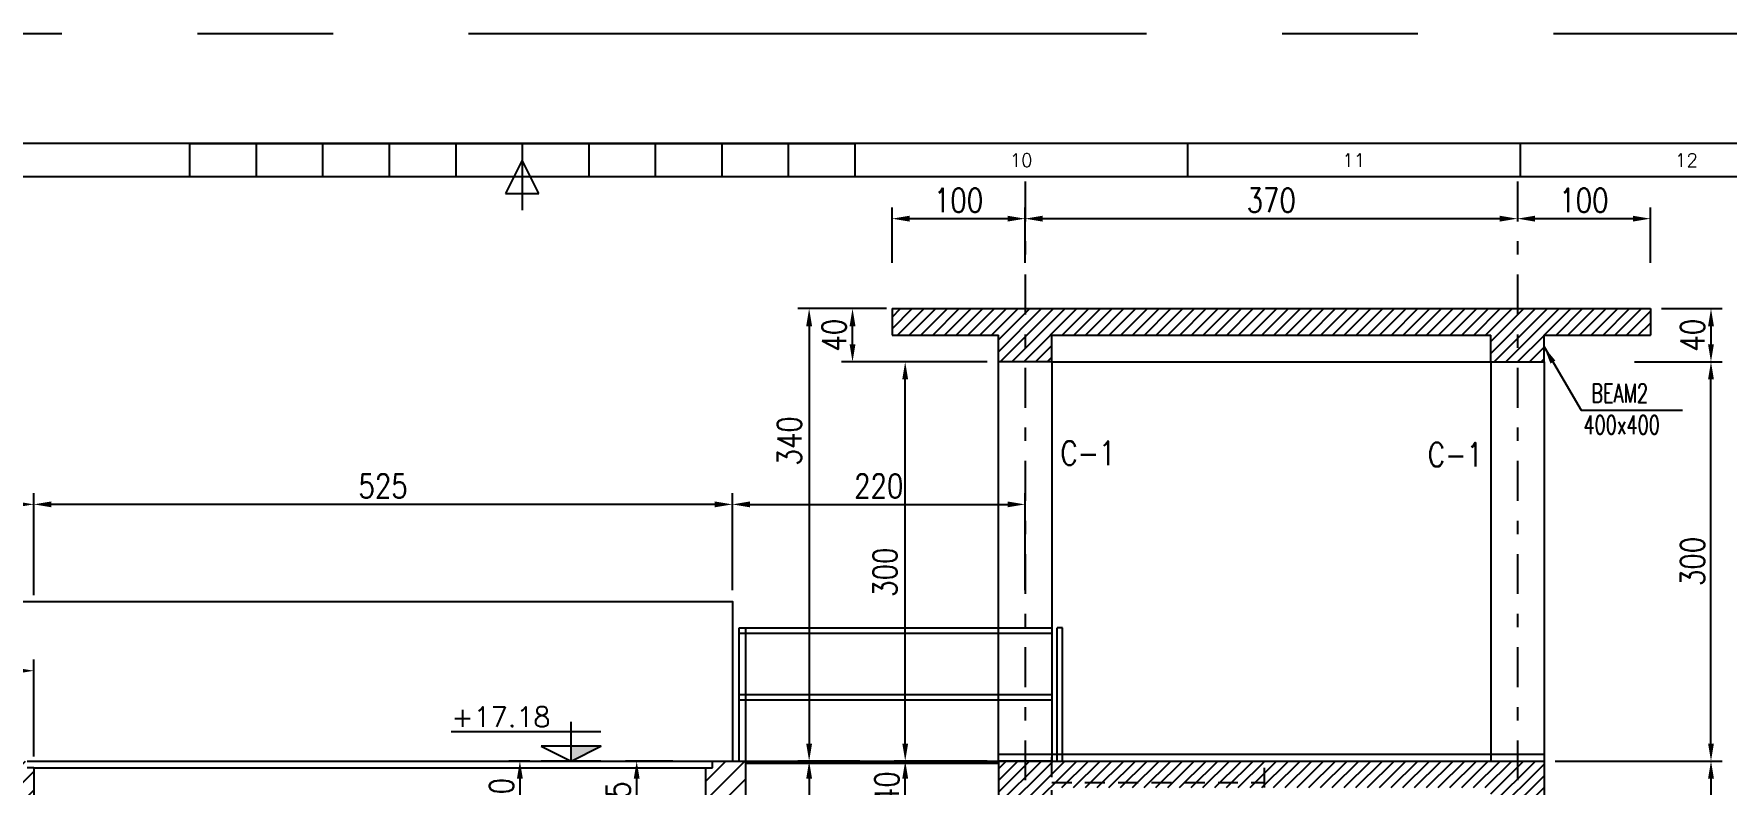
# Model space of a CAD drawing. Extents: x 0 to 9506, y 0 to 789.
# Drawn here: x 9435.62 to 9448.34, y 783.11 to 788.75 of the extents above; entities that cross this region are included whole.
import ezdxf
from ezdxf.enums import TextEntityAlignment as Align

# ---------------------------------------------------------------- set-up
doc = ezdxf.new("R2010")
doc.units = 0
doc.header["$LTSCALE"] = 3
doc.header["$MEASUREMENT"] = 0
for name, pattern in [('CENTER', [2, 1.25, -0.25, 0.25, -0.25]), ('DASHDOT', [1, 0.5, -0.25, 0, -0.25]), ('HIDDEN', [0.375, 0.25, -0.125])]:
    doc.linetypes.add(name, pattern=pattern)
doc.layers.get('DEFPOINTS').update_dxf_attribs({"linetype": 'CONTINUOUS'})
for name, color, linetype in [('1', 1, 'CONTINUOUS'), ('1HATCH1', 20, 'CONTINUOUS'), ('1SIGN', 2, 'CONTINUOUS'), ('1TEXT1', 2, 'CONTINUOUS'), ('1WALL', 3, 'CONTINUOUS'), ('2', 2, 'CONTINUOUS'), ('DIM', 7, 'CONTINUOUS'), ('KD', 3, 'CONTINUOUS')]:
    doc.layers.add(name, color=color, linetype=linetype)
doc.styles.add('ROMANS', font='ROMANS.shx', dxfattribs={"width": 0.8})
doc.styles.get("Standard").update_dxf_attribs({"font": 'romans.shx'})
doc.styles.add('TX', font='TXT.shx')
doc.dimstyles.new('100 GHA', dxfattribs={"dimtxt": 0.135, "dimasz": 0.11, "dimexe": 0.06, "dimexo": 0.06, "dimgap": 0.025, "dimtad": 1, "dimdec": 0, "dimlfac": 100, "dimzin": 0, "dimdsep": 46, "dimtxsty": 'ROMANS', "dimcen": 0.5, "dimclrd": 1, "dimclre": 1, "dimclrt": 2, "dimadec": 0, "dimazin": 0, "dimtfac": 1, "dimtdec": 0, "dimtmove": 2, "dimatfit": 3, "dimfxl": 0.15, "dimtolj": 1, "dimtzin": 0, "dimlwd": -1, "dimlwe": -1, "dimarcsym": 0})

# ---------------------------------------------------------------- blocks, each defined once
blk = doc.blocks.new('*D182')
at = {"layer": '1WALL', "color": 1, "transparency": 16777216}
for p, q in [((9441.054, 783.287), (9441.531, 783.287)), ((9441.447, 783.155), (9441.447, 777.861)), ((9440.754, 777.729), (9441.531, 777.729))]:
    blk.add_line(p, q, dxfattribs=at)
for points in [[(9441.425, 783.155), (9441.469, 783.155), (9441.447, 783.287)], [(9441.425, 777.861), (9441.469, 777.861), (9441.447, 777.729)]]:
    blk.add_solid(points, dxfattribs=at)
at = {"layer": 'DEFPOINTS', "color": 0, "transparency": 16777216}
for p in [(9440.97, 783.287), (9440.67, 777.729), (9441.447, 777.729)]:
    blk.add_point(p, dxfattribs=at)
at = {"layer": '1WALL', "color": 2, "transparency": 16777216, "insert": (9441.309, 780.508), "char_height": 0.18, "attachment_point": 5, "rotation": 90, "style": 'ROMANS'}
blk.add_mtext('\\A1;556', dxfattribs=at)
blk = doc.blocks.new('*D183')
at = {"layer": '1WALL', "color": 1, "transparency": 16777216}
for p, q in [((9440.87, 784.571), (9440.87, 785.3)), ((9443.07, 784.571), (9443.07, 785.3)), ((9441.002, 785.216), (9442.938, 785.216))]:
    blk.add_line(p, q, dxfattribs=at)
for points in [[(9441.002, 785.238), (9441.002, 785.194), (9440.87, 785.216)], [(9442.938, 785.238), (9442.938, 785.194), (9443.07, 785.216)]]:
    blk.add_solid(points, dxfattribs=at)
at = {"layer": 'DEFPOINTS', "color": 0, "transparency": 16777216}
for p in [(9443.07, 785.216), (9440.87, 784.487), (9443.07, 784.487)]:
    blk.add_point(p, dxfattribs=at)
at = {"layer": '1WALL', "color": 2, "transparency": 16777216, "insert": (9441.97, 785.354), "char_height": 0.18, "attachment_point": 5, "style": 'ROMANS'}
blk.add_mtext('\\A1;220', dxfattribs=at)
blk = doc.blocks.new('*D186')
at = {"layer": '1WALL', "color": 1, "transparency": 16777216}
for p, q in [((9428.62, 784.585), (9428.62, 785.3)), ((9435.62, 784.535), (9435.62, 785.3)), ((9428.752, 785.216), (9435.488, 785.216))]:
    blk.add_line(p, q, dxfattribs=at)
for points in [[(9428.752, 785.238), (9428.752, 785.194), (9428.62, 785.216)], [(9435.488, 785.238), (9435.488, 785.194), (9435.62, 785.216)]]:
    blk.add_solid(points, dxfattribs=at)
at = {"layer": 'DEFPOINTS', "color": 0, "transparency": 16777216}
for p in [(9435.62, 785.216), (9428.62, 784.501), (9435.62, 784.451)]:
    blk.add_point(p, dxfattribs=at)
at = {"layer": '1WALL', "color": 2, "transparency": 16777216, "insert": (9432.12, 785.354), "char_height": 0.18, "attachment_point": 5, "style": 'ROMANS'}
blk.add_mtext('\\A1;700', dxfattribs=at)
blk = doc.blocks.new('*D187')
at = {"layer": '1WALL', "color": 1, "transparency": 16777216}
for p, q in [((9435.62, 784.615), (9435.62, 785.3)), ((9440.87, 784.651), (9440.87, 785.3)), ((9440.738, 785.216), (9435.752, 785.216))]:
    blk.add_line(p, q, dxfattribs=at)
for points in [[(9435.752, 785.238), (9435.752, 785.194), (9435.62, 785.216)], [(9440.738, 785.238), (9440.738, 785.194), (9440.87, 785.216)]]:
    blk.add_solid(points, dxfattribs=at)
at = {"layer": 'DEFPOINTS', "color": 0, "transparency": 16777216}
for p in [(9435.62, 785.216), (9435.62, 784.531), (9440.87, 784.567)]:
    blk.add_point(p, dxfattribs=at)
at = {"layer": '1WALL', "color": 2, "transparency": 16777216, "insert": (9438.245, 785.354), "char_height": 0.18, "attachment_point": 5, "style": 'ROMANS'}
blk.add_mtext('\\A1;525', dxfattribs=at)
blk = doc.blocks.new('*D200')
at = {"layer": '1WALL', "color": 1, "transparency": 16777216}
for p, q in [((9440.422, 783.287), (9440.067, 783.287)), ((9440.151, 782.864), (9440.151, 783.155)), ((9440.422, 782.732), (9440.067, 782.732))]:
    blk.add_line(p, q, dxfattribs=at)
for points in [[(9440.129, 783.155), (9440.173, 783.155), (9440.151, 783.287)], [(9440.129, 782.864), (9440.173, 782.864), (9440.151, 782.732)]]:
    blk.add_solid(points, dxfattribs=at)
at = {"layer": 'DEFPOINTS', "color": 0, "transparency": 16777216}
for p in [(9440.151, 783.287), (9440.506, 783.287), (9440.506, 782.732)]:
    blk.add_point(p, dxfattribs=at)
at = {"layer": '1WALL', "color": 2, "transparency": 16777216, "insert": (9440.013, 783.01), "char_height": 0.18, "attachment_point": 5, "rotation": 90, "style": 'ROMANS'}
blk.add_mtext('\\A1;55', dxfattribs=at)
blk = doc.blocks.new('*D154')
at = {"layer": '1WALL', "color": 1, "transparency": 16777216}
for p, q in [((9447.649, 786.287), (9448.309, 786.287)), ((9448.225, 783.419), (9448.225, 786.155)), ((9447.859, 783.287), (9448.309, 783.287))]:
    blk.add_line(p, q, dxfattribs=at)
for points in [[(9448.203, 786.155), (9448.247, 786.155), (9448.225, 786.287)], [(9448.203, 783.419), (9448.247, 783.419), (9448.225, 783.287)]]:
    blk.add_solid(points, dxfattribs=at)
at = {"layer": 'DEFPOINTS', "color": 0, "transparency": 16777216}
for p in [(9447.565, 786.287), (9448.225, 786.287), (9447.775, 783.287)]:
    blk.add_point(p, dxfattribs=at)
at = {"layer": '1WALL', "color": 2, "transparency": 16777216, "insert": (9448.087, 784.787), "char_height": 0.18, "attachment_point": 5, "rotation": 90, "style": 'ROMANS'}
blk.add_mtext('\\A1;300', dxfattribs=at)
blk = doc.blocks.new('*D155')
at = {"layer": '1WALL', "color": 1, "transparency": 16777216}
for p, q in [((9442.07, 787.03), (9442.07, 787.447)), ((9443.07, 787.03), (9443.07, 787.447)), ((9442.202, 787.363), (9442.938, 787.363))]:
    blk.add_line(p, q, dxfattribs=at)
for points in [[(9442.202, 787.385), (9442.202, 787.341), (9442.07, 787.363)], [(9442.938, 787.385), (9442.938, 787.341), (9443.07, 787.363)]]:
    blk.add_solid(points, dxfattribs=at)
at = {"layer": 'DEFPOINTS', "color": 0, "transparency": 16777216}
for p in [(9443.07, 787.363), (9442.07, 786.946), (9443.07, 786.946)]:
    blk.add_point(p, dxfattribs=at)
at = {"layer": '1WALL', "color": 2, "transparency": 16777216, "insert": (9442.57, 787.501), "char_height": 0.18, "attachment_point": 5, "style": 'ROMANS'}
blk.add_mtext('\\A1;100', dxfattribs=at)
blk = doc.blocks.new('*D156')
at = {"layer": '1WALL', "color": 1, "transparency": 16777216}
for p, q in [((9443.07, 787.03), (9443.07, 787.447)), ((9443.202, 787.363), (9446.638, 787.363))]:
    blk.add_line(p, q, dxfattribs=at)
for points in [[(9443.202, 787.385), (9443.202, 787.341), (9443.07, 787.363)], [(9446.638, 787.385), (9446.638, 787.341), (9446.77, 787.363)]]:
    blk.add_solid(points, dxfattribs=at)
at = {"layer": 'DEFPOINTS', "color": 0, "transparency": 16777216}
for p in [(9446.77, 787.363), (9446.77, 787.363), (9443.07, 786.946)]:
    blk.add_point(p, dxfattribs=at)
at = {"layer": '1WALL', "color": 2, "transparency": 16777216, "insert": (9444.92, 787.501), "char_height": 0.18, "attachment_point": 5, "style": 'ROMANS'}
blk.add_mtext('\\A1;370', dxfattribs=at)
blk = doc.blocks.new('*D157')
at = {"layer": '1WALL', "color": 1, "transparency": 16777216}
for p, q in [((9447.77, 787.03), (9447.77, 787.447)), ((9446.902, 787.363), (9447.638, 787.363))]:
    blk.add_line(p, q, dxfattribs=at)
for points in [[(9446.902, 787.385), (9446.902, 787.341), (9446.77, 787.363)], [(9447.638, 787.385), (9447.638, 787.341), (9447.77, 787.363)]]:
    blk.add_solid(points, dxfattribs=at)
at = {"layer": 'DEFPOINTS', "color": 0, "transparency": 16777216}
for p in [(9446.77, 787.363), (9447.77, 787.363), (9447.77, 786.946)]:
    blk.add_point(p, dxfattribs=at)
at = {"layer": '1WALL', "color": 2, "transparency": 16777216, "insert": (9447.27, 787.501), "char_height": 0.18, "attachment_point": 5, "style": 'ROMANS'}
blk.add_mtext('\\A1;100', dxfattribs=at)
blk = doc.blocks.new('*D144')
at = {"layer": '1WALL', "color": 1, "transparency": 16777216}
for p, q in [((9442.786, 783.287), (9442.085, 783.287)), ((9442.169, 783.019), (9442.169, 783.155)), ((9442.786, 782.887), (9442.085, 782.887))]:
    blk.add_line(p, q, dxfattribs=at)
for points in [[(9442.147, 783.155), (9442.191, 783.155), (9442.169, 783.287)], [(9442.147, 783.019), (9442.191, 783.019), (9442.169, 782.887)]]:
    blk.add_solid(points, dxfattribs=at)
at = {"layer": 'DEFPOINTS', "color": 0, "transparency": 16777216}
for p in [(9442.169, 783.287), (9442.87, 783.287), (9442.87, 782.887)]:
    blk.add_point(p, dxfattribs=at)
at = {"layer": '1WALL', "color": 2, "transparency": 16777216, "insert": (9442.031, 783.087), "char_height": 0.18, "attachment_point": 5, "rotation": 90, "style": 'ROMANS'}
blk.add_mtext('\\A1;40', dxfattribs=at)
blk = doc.blocks.new('*D145')
at = {"layer": '1WALL', "color": 1, "transparency": 16777216}
for p, q in [((9442.786, 786.287), (9442.085, 786.287)), ((9442.169, 783.419), (9442.169, 786.155)), ((9442.786, 783.287), (9442.085, 783.287))]:
    blk.add_line(p, q, dxfattribs=at)
for points in [[(9442.147, 786.155), (9442.191, 786.155), (9442.169, 786.287)], [(9442.147, 783.419), (9442.191, 783.419), (9442.169, 783.287)]]:
    blk.add_solid(points, dxfattribs=at)
at = {"layer": 'DEFPOINTS', "color": 0, "transparency": 16777216}
for p in [(9442.169, 786.287), (9442.87, 786.287), (9442.87, 783.287)]:
    blk.add_point(p, dxfattribs=at)
at = {"layer": '1WALL', "color": 2, "transparency": 16777216, "insert": (9442.017, 784.706), "char_height": 0.18, "attachment_point": 5, "rotation": 90, "style": 'ROMANS'}
blk.add_mtext('\\A1;300', dxfattribs=at)
blk = doc.blocks.new('*D146')
at = {"layer": '1WALL', "color": 1, "transparency": 16777216}
for p, q in [((9441.941, 786.687), (9441.689, 786.687)), ((9441.773, 786.419), (9441.773, 786.555)), ((9442.253, 786.287), (9441.689, 786.287))]:
    blk.add_line(p, q, dxfattribs=at)
for points in [[(9441.751, 786.555), (9441.795, 786.555), (9441.773, 786.687)], [(9441.751, 786.419), (9441.795, 786.419), (9441.773, 786.287)]]:
    blk.add_solid(points, dxfattribs=at)
at = {"layer": 'DEFPOINTS', "color": 0, "transparency": 16777216}
for p in [(9441.773, 786.687), (9442.025, 786.687), (9442.337, 786.287)]:
    blk.add_point(p, dxfattribs=at)
at = {"layer": '1WALL', "color": 2, "transparency": 16777216, "insert": (9441.635, 786.487), "char_height": 0.18, "attachment_point": 5, "rotation": 90, "style": 'ROMANS'}
blk.add_mtext('\\A1;40', dxfattribs=at)
blk = doc.blocks.new('*D147')
at = {"layer": '1WALL', "color": 1, "transparency": 16777216}
for p, q in [((9442.028, 786.687), (9441.363, 786.687)), ((9441.447, 786.555), (9441.447, 783.419)), ((9441.828, 783.287), (9441.363, 783.287))]:
    blk.add_line(p, q, dxfattribs=at)
for points in [[(9441.425, 786.555), (9441.469, 786.555), (9441.447, 786.687)], [(9441.425, 783.419), (9441.469, 783.419), (9441.447, 783.287)]]:
    blk.add_solid(points, dxfattribs=at)
at = {"layer": 'DEFPOINTS', "color": 0, "transparency": 16777216}
for p in [(9442.112, 786.687), (9441.447, 783.287), (9441.912, 783.287)]:
    blk.add_point(p, dxfattribs=at)
at = {"layer": '1WALL', "color": 2, "transparency": 16777216, "insert": (9441.299, 785.693), "char_height": 0.18, "attachment_point": 5, "rotation": 90, "style": 'ROMANS'}
blk.add_mtext('\\A1;340', dxfattribs=at)
blk = doc.blocks.new('*D148')
at = {"layer": '1WALL', "color": 1, "transparency": 16777216}
for p, q in [((9447.854, 786.687), (9448.309, 786.687)), ((9448.225, 786.555), (9448.225, 786.419)), ((9447.854, 786.287), (9448.309, 786.287))]:
    blk.add_line(p, q, dxfattribs=at)
for points in [[(9448.203, 786.555), (9448.247, 786.555), (9448.225, 786.687)], [(9448.203, 786.419), (9448.247, 786.419), (9448.225, 786.287)]]:
    blk.add_solid(points, dxfattribs=at)
at = {"layer": 'DEFPOINTS', "color": 0, "transparency": 16777216}
for p in [(9447.77, 786.687), (9447.77, 786.287), (9448.225, 786.287)]:
    blk.add_point(p, dxfattribs=at)
at = {"layer": '1WALL', "color": 2, "transparency": 16777216, "insert": (9448.087, 786.487), "char_height": 0.18, "attachment_point": 5, "rotation": 90, "style": 'ROMANS'}
blk.add_mtext('\\A1;40', dxfattribs=at)
blk = doc.blocks.new('*D263')
at = {"layer": '1WALL', "color": 1, "transparency": 16777216}
for p, q in [((9447.054, 783.287), (9448.309, 783.287)), ((9448.225, 783.155), (9448.225, 781.319)), ((9446.654, 781.187), (9448.309, 781.187))]:
    blk.add_line(p, q, dxfattribs=at)
for points in [[(9448.203, 783.155), (9448.247, 783.155), (9448.225, 783.287)], [(9448.203, 781.319), (9448.247, 781.319), (9448.225, 781.187)]]:
    blk.add_solid(points, dxfattribs=at)
at = {"layer": 'DEFPOINTS', "color": 0, "transparency": 16777216}
for p in [(9446.97, 783.287), (9446.57, 781.187), (9448.225, 781.187)]:
    blk.add_point(p, dxfattribs=at)
at = {"layer": '1WALL', "color": 2, "transparency": 16777216, "insert": (9448.087, 782.237), "char_height": 0.18, "attachment_point": 5, "rotation": 90, "style": 'ROMANS'}
blk.add_mtext('\\A1;210', dxfattribs=at)
blk = doc.blocks.new('*D316')
at = {"layer": '1WALL', "color": 1, "transparency": 16777216}
for p, q in [((9439.349, 783.287), (9439.189, 783.287)), ((9439.273, 783.155), (9439.273, 782.919)), ((9439.349, 782.787), (9439.189, 782.787))]:
    blk.add_line(p, q, dxfattribs=at)
for points in [[(9439.251, 783.155), (9439.295, 783.155), (9439.273, 783.287)], [(9439.251, 782.919), (9439.295, 782.919), (9439.273, 782.787)]]:
    blk.add_solid(points, dxfattribs=at)
at = {"layer": 'DEFPOINTS', "color": 0, "transparency": 16777216}
for p in [(9439.433, 783.287), (9439.273, 782.787), (9439.433, 782.787)]:
    blk.add_point(p, dxfattribs=at)
at = {"layer": '1WALL', "color": 2, "transparency": 16777216, "insert": (9439.135, 783.037), "char_height": 0.18, "attachment_point": 5, "rotation": 90, "style": 'ROMANS'}
blk.add_mtext('\\A1;50', dxfattribs=at)
blk = doc.blocks.new('*D324')
at = {"layer": '1WALL', "color": 1, "transparency": 16777216}
for p, q in [((9434.42, 783.371), (9434.42, 784.05)), ((9435.62, 783.321), (9435.62, 784.05)), ((9434.552, 783.966), (9435.488, 783.966))]:
    blk.add_line(p, q, dxfattribs=at)
for points in [[(9434.552, 783.988), (9434.552, 783.944), (9434.42, 783.966)], [(9435.488, 783.988), (9435.488, 783.944), (9435.62, 783.966)]]:
    blk.add_solid(points, dxfattribs=at)
at = {"layer": 'DEFPOINTS', "color": 0, "transparency": 16777216}
for p in [(9435.62, 783.966), (9434.42, 783.287), (9435.62, 783.237)]:
    blk.add_point(p, dxfattribs=at)
at = {"layer": '1WALL', "color": 2, "transparency": 16777216, "insert": (9435.02, 784.104), "char_height": 0.18, "attachment_point": 5, "style": 'ROMANS'}
blk.add_mtext('\\A1;120', dxfattribs=at)
blk = doc.blocks.new('KD')
at = {"layer": 'KD', "color": 3}
blk.add_line((58.871, -1.214), (0, -1.214), dxfattribs=at)
at = {"layer": 'KD', "color": 6}
for p, q in [((25.756, -1.214), (25.756, -1.582)), ((25.756, -1.214), (33.115, -1.214)), ((26.492, -1.214), (26.492, -1.582)), ((27.228, -1.214), (27.228, -1.582)), ((27.964, -1.214), (27.964, -1.582)), ((28.7, -1.214), (28.7, -1.582)), ((29.436, -1.214), (29.436, -1.95)), ((30.172, -1.214), (30.172, -1.582)), ((30.908, -1.214), (30.908, -1.582)), ((31.643, -1.214), (31.643, -1.582)), ((32.379, -1.214), (32.379, -1.582)), ((33.115, -1.214), (33.115, -1.582)), ((36.795, -1.214), (36.795, -1.582)), ((40.474, -1.214), (40.474, -1.582)), ((29.436, -1.398), (29.252, -1.766)), ((29.62, -1.766), (29.436, -1.398)), ((29.252, -1.766), (29.62, -1.766))]:
    blk.add_line(p, q, dxfattribs=at)
at = {"layer": 'KD', "color": 5}
blk.add_line((58.503, -1.582), (0.368, -1.582), dxfattribs=at)
at = {"layer": 'KD', "color": 8, "linetype": 'CENTER', "ltscale": 2}
blk.add_lwpolyline([(-1.472, -43.638), (60.343, -43.638), (60.343, 0), (-1.472, 0)], close=True, dxfattribs=at)
at = {"layer": 'DIM'}
for tag, p in [('1:', (57.553, -41.661)), ('--', (55.888, -41.627)), ('--', (56.775, -41.661))]:
    blk.add_attdef(tag, p, '', height=0.147, dxfattribs=at)
at = {"layer": 'KD', "color": 6, "style": 'TX'}
for s, p in [('10', (34.955, -1.398)), ('11', (38.634, -1.398)), ('12', (42.314, -1.398))]:
    blk.add_text(s, height=0.1472, dxfattribs=at).set_placement(p, align=Align.MIDDLE)

msp = doc.modelspace()

# ---------------------------------------------------------------- hatches: boundary and pattern name
at = {"layer": '1HATCH1', "linetype": 'Continuous'}
msp.add_hatch(color=256, dxfattribs=at).paths.add_polyline_path([(9439.8826, 783.3998), (9439.6576, 783.3998), (9439.6576, 783.2873)])
msp.add_hatch(color=256, dxfattribs=at).paths.add_polyline_path([(9439.8826, 783.3998), (9439.6576, 783.3998), (9439.6576, 783.2873)])
at = {"layer": '1WALL'}
h = msp.add_hatch(dxfattribs=at)
h.set_pattern_fill('ANSI31', color=1, scale=0.5, style=0)
h.set_pattern_definition([(45, (-304.651065, 34.91955), (-0.04419417382, 0.04419417382), [])])
h.paths.add_polyline_path([(9446.9701, 786.4873), (9447.7701, 786.4873), (9447.7701, 786.6873), (9446.7701, 786.6873), (9446.7701, 786.2873), (9446.9701, 786.2873)])
h.paths.add_polyline_path([(9446.5701, 786.4873), (9446.5701, 786.2873), (9446.7701, 786.2873), (9446.7701, 786.6873), (9443.0701, 786.6873), (9443.0701, 786.2873), (9443.2701, 786.2873), (9443.2701, 786.4873)])
h.paths.add_polyline_path([(9442.0701, 786.6873), (9442.0701, 786.4873), (9442.8701, 786.4873), (9442.8701, 786.2873), (9443.0701, 786.2873), (9443.0701, 786.6873)])
h = msp.add_hatch(dxfattribs=at)
h.set_pattern_fill('ANSI31', color=1, scale=0.8, style=0)
h.set_pattern_definition([(45, (45.59463, 34.87721), (-0.0707106781, 0.0707106781), [])])
h.paths.add_polyline_path([(9435.6201, 783.2373), (9435.5701, 783.2373), (9435.5701, 783.2873), (9434.4201, 783.2873), (9434.4201, 782.3373), (9434.8668, 782.3373), (9435.3384, 781.8695), (9435.4704, 782.0026, -0.4154155), (9435.4703, 782.0204), (9435.4084, 782.0823, -0.4142136), (9435.3942, 782.0823, -1), (9435.4084, 782.0966, -0.4142136), (9435.4084, 782.0823), (9435.4703, 782.0204, -0.4130127), (9435.4881, 782.0205), (9435.6201, 782.1535)])
h.paths.add_polyline_path([(9435.9764, 781.7783), (9435.9764, 781.8001), (9435.6201, 782.1535), (9435.4881, 782.0205, -0.0010255), (9435.4882, 782.0204, -0.4142136), (9435.4882, 782.0026), (9435.55, 781.9407, -0.4142136), (9435.5643, 781.9407, -1), (9435.55, 781.9265, -0.4142136), (9435.55, 781.9407), (9435.4882, 782.0026, -0.4130127), (9435.4704, 782.0026), (9435.3384, 781.8695), (9435.9764, 781.2367)])
h.paths.add_polyline_path([(9436.1864, 781.5773), (9436.1864, 781.5918), (9436.1414, 781.6364), (9436.1414, 781.0731), (9436.1864, 781.0284)])
h.paths.add_polyline_path([(9436.1414, 781.6364), (9436.0891, 781.6883), (9436.0891, 781.6666), (9436.0891, 781.125), (9436.1414, 781.0731)])
h.paths.add_polyline_path([(9436.0891, 781.6666), (9436.0891, 781.6883), (9436.0664, 781.7108), (9436.0664, 781.6891), (9436.0664, 781.1475), (9436.0891, 781.125)])
h.paths.add_polyline_path([(9436.0664, 781.6891), (9436.0664, 781.7108), (9436.0214, 781.7555), (9436.0214, 781.1921), (9436.0664, 781.1475)])
h.paths.add_polyline_path([(9436.0214, 781.7555), (9435.9764, 781.8001), (9435.9764, 781.7783), (9435.9764, 781.2367), (9436.0214, 781.1921)])
h.paths.add_polyline_path([(9433.2201, 783.2873), (9432.8701, 783.2873), (9432.6201, 782.3373), (9433.2201, 782.3373)])
h.paths.add_polyline_path([(9431.3701, 783.2873), (9431.0201, 783.2873), (9431.0201, 782.3373), (9431.6201, 782.3373)])
h.paths.add_polyline_path([(9429.8201, 783.2873), (9428.7701, 783.2873), (9428.7701, 784.4873), (9428.6201, 784.4873), (9428.6201, 782.1535), (9428.7521, 782.0205, -0.4130127), (9428.7698, 782.0204), (9428.8317, 782.0823, -0.4142136), (9428.8317, 782.0966, -1), (9428.846, 782.0823, -0.4142136), (9428.8317, 782.0823), (9428.7698, 782.0204, -0.4154155), (9428.7698, 782.0026), (9428.9018, 781.8695), (9429.3734, 782.3373), (9429.8201, 782.3373)])
h.paths.add_polyline_path([(9428.9018, 781.8695), (9428.7698, 782.0026, -0.4130127), (9428.752, 782.0026), (9428.6901, 781.9407, -0.4142136), (9428.6901, 781.9265, -1), (9428.6759, 781.9407, -0.4142136), (9428.6901, 781.9407), (9428.752, 782.0026, -0.4154155), (9428.7521, 782.0205), (9428.6201, 782.1535), (9428.2637, 781.8001), (9428.2637, 781.2367)])
h.paths.add_polyline_path([(9427.8137, 780.7904), (9427.8137, 780.8122), (9427.8137, 781.3538), (9426.3895, 779.9412), (9426.5215, 779.8081, -0.4130127), (9426.5392, 779.8081), (9426.6011, 779.87, -0.4142136), (9426.6011, 779.8842, -1), (9426.6154, 779.87, -0.4142136), (9426.6011, 779.87), (9426.5392, 779.8081, -0.4154155), (9426.5392, 779.7902), (9426.6712, 779.6572)])
h.paths.add_polyline_path([(9426.6712, 779.6572), (9426.5392, 779.7902, -0.4130127), (9426.5214, 779.7903), (9426.4595, 779.7284, -0.4142136), (9426.4595, 779.7141, -1), (9426.4453, 779.7284, -0.4142136), (9426.4595, 779.7284), (9426.5214, 779.7903, -0.4154155), (9426.5215, 779.8081), (9426.3895, 779.9412), (9424.1589, 777.7288), (9424.3033, 777.5832, -0.4130127), (9424.3211, 777.5832), (9424.383, 777.6451, -0.4142136), (9424.383, 777.6594, -1), (9424.3972, 777.6451, -0.4142136), (9424.383, 777.6451), (9424.3211, 777.5832, -0.4154155), (9424.321, 777.5653), (9424.4406, 777.4448)])
h.paths.add_polyline_path([(9424.4406, 777.4448), (9424.321, 777.5653, -0.0002061), (9424.321, 777.5653, -0.4127715), (9424.3033, 777.5654), (9424.2414, 777.5035, -0.4142136), (9424.2414, 777.4892, -1), (9424.2271, 777.5035, -0.4142136), (9424.2414, 777.5035), (9424.3033, 777.5654, -0.4154155), (9424.3033, 777.5832), (9424.1589, 777.7288), (9423.2701, 777.7288), (9423.2701, 776.879), (9423.4561, 776.879, -0.4142136), (9423.4701, 776.893), (9423.4701, 776.9902, -0.4142136), (9423.4589, 777.0014, -1), (9423.4813, 777.0014, -0.4142136), (9423.4701, 776.9902), (9423.4701, 776.893, -0.4142136), (9423.4841, 776.879), (9423.8701, 776.879)])
h.paths.add_polyline_path([(9428.2637, 781.8001), (9428.2187, 781.7555), (9428.2187, 781.1921), (9428.2637, 781.2367)])
h.paths.add_polyline_path([(9428.2187, 781.7555), (9428.1737, 781.7108), (9428.1737, 781.1475), (9428.2187, 781.1921)])
h.paths.add_polyline_path([(9428.1737, 781.7108), (9428.151, 781.6883), (9428.151, 781.125), (9428.1737, 781.1475)])
h.paths.add_polyline_path([(9428.151, 781.6883), (9428.0987, 781.6364), (9428.0987, 781.0731), (9428.151, 781.125)])
h.paths.add_polyline_path([(9428.0987, 781.6364), (9428.0537, 781.5918), (9428.0537, 781.0357), (9428.0537, 781.0284), (9428.0987, 781.0731)])
h.paths.add_polyline_path([(9428.0537, 781.5918), (9428.0237, 781.5621), (9428.0237, 781.0132), (9428.0237, 780.9987), (9428.0537, 781.0284), (9428.0537, 781.0357)])
h.paths.add_polyline_path([(9428.0237, 781.5621), (9427.9787, 781.5174), (9427.9787, 780.954), (9428.0237, 780.9987), (9428.0237, 781.0132)])
h.paths.add_polyline_path([(9427.9787, 781.5174), (9427.9337, 781.4728), (9427.9337, 780.9239), (9427.9337, 780.9094), (9427.9787, 780.954)])
h.paths.add_polyline_path([(9427.9337, 781.4728), (9427.9037, 781.443), (9427.9037, 780.9014), (9427.9037, 780.8797), (9427.9337, 780.9094), (9427.9337, 780.9239)])
h.paths.add_polyline_path([(9427.9037, 781.443), (9427.8587, 781.3984), (9427.8587, 780.835), (9427.9037, 780.8797), (9427.9037, 780.9014)])
h.paths.add_polyline_path([(9427.8587, 781.3984), (9427.8137, 781.3538), (9427.8137, 780.8122), (9427.8137, 780.7904), (9427.8587, 780.835)])
h.paths.add_polyline_path([(9426.1329, 779.6325), (9426.3604, 779.4031), (9426.1687, 779.2129), (9425.9412, 779.4424)], flags=24)
h = msp.add_hatch(dxfattribs=at)
h.set_pattern_fill('ANSI31', color=1, scale=0.8, style=0)
h.set_pattern_definition([(45, (4.06056, -270.43998), (-0.0707106781, 0.0707106781), [])])
h.paths.add_polyline_path([(9440.9701, 782.7225), (9440.6701, 782.7226), (9440.6701, 777.8793), (9440.9701, 777.8791)])
h.paths.add_polyline_path([(9440.9701, 782.8225), (9440.9701, 783.2873), (9440.8701, 783.2873), (9440.7201, 783.2873), (9440.7201, 783.2373), (9440.6701, 783.2373), (9440.6701, 782.8226)])
h.paths.add_polyline_path([(9440.9701, 782.7225), (9440.9701, 782.7723), (9440.6701, 782.7723), (9440.6701, 782.7226)])
h.paths.add_polyline_path([(9440.9701, 782.7723), (9440.9701, 782.8225), (9440.6701, 782.8226), (9440.6701, 782.7723)])
h = msp.add_hatch(dxfattribs=at)
h.set_pattern_fill('ANSI31', color=1, scale=0.5, style=0)
h.set_pattern_definition([(45, (-304.651065, 47.51955), (-0.04419417382, 0.04419417382), [])])
h.paths.add_polyline_path([(9446.9701, 783.2873), (9446.7701, 783.2873), (9446.7701, 782.8873), (9446.9701, 782.8873)])
h.paths.add_polyline_path([(9444.8701, 783.2873), (9444.8701, 783.0873), (9446.5701, 783.0873), (9446.5701, 782.8873), (9446.7701, 782.8873), (9446.7701, 783.2873)])
h.paths.add_polyline_path([(9443.2701, 783.2873), (9443.2701, 783.1273), (9444.8701, 783.1273), (9444.8701, 783.2873)])
h.paths.add_polyline_path([(9443.2701, 783.1273), (9443.2701, 783.0873), (9444.8701, 783.0873), (9444.8701, 783.1273)])
h.paths.add_polyline_path([(9443.2701, 783.0873), (9443.2701, 783.2873), (9443.0701, 783.2873), (9443.0701, 782.8873), (9443.2701, 782.8873)])
h.paths.add_polyline_path([(9442.8701, 782.8873), (9443.0701, 782.8873), (9443.0701, 783.2873), (9442.8701, 783.2873)])

# ---------------------------------------------------------------- linework, layer by layer
at = {"layer": '1', "color": 2}
for p, q in [((9435.5701, 783.2873), (9440.7201, 783.2873)), ((9435.6201, 783.2373), (9440.6701, 783.2373)), ((9440.8701, 783.2873), (9442.8701, 783.2873)), ((9440.8701, 783.2873), (9442.8701, 783.2873)), ((9440.9701, 783.2723), (9442.8701, 783.2723)), ((9440.9701, 783.2723), (9442.8701, 783.2723))]:
    msp.add_line(p, q, dxfattribs=at)
at = {"layer": '1', "color": 4}
for p, q in [((9435.6201, 783.2373), (9435.5701, 783.2373)), ((9435.6201, 783.2373), (9435.6201, 782.1535)), ((9440.6701, 777.7288), (9440.6701, 783.2373)), ((9440.9701, 777.2944), (9440.9701, 783.2873))]:
    msp.add_line(p, q, dxfattribs=at)
at = {"layer": '1', "color": 3}
for p, q in [((9440.6698, 783.2373), (9440.7201, 783.2373)), ((9440.7201, 783.2373), (9440.7201, 783.2873)), ((9440.7201, 783.2873), (9440.9701, 783.2873))]:
    msp.add_line(p, q, dxfattribs=at)
at = {"layer": '1', "color": 2}
msp.add_lwpolyline([(9428.7701, 784.4873), (9440.8701, 784.4873), (9440.8701, 783.2873)], dxfattribs=at)
at = {"layer": '1SIGN', "linetype": 'Continuous'}
for p, q in [((9439.8826, 783.5063), (9438.7576, 783.5063)), ((9439.8826, 783.5063), (9438.7576, 783.5063)), ((9439.6576, 783.2873), (9439.6576, 783.5813)), ((9439.6576, 783.2873), (9439.6576, 783.5813)), ((9439.8826, 783.2873), (9439.4326, 783.2873)), ((9439.8826, 783.2873), (9439.4326, 783.2873))]:
    msp.add_line(p, q, dxfattribs=at)
msp.add_lwpolyline([(9439.4326, 783.3998), (9439.6576, 783.2873), (9439.8826, 783.3998), (9439.4326, 783.3998)], dxfattribs=at)
msp.add_lwpolyline([(9439.4326, 783.3998), (9439.6576, 783.2873), (9439.8826, 783.3998), (9439.4326, 783.3998)], dxfattribs=at)
at = {"layer": '1WALL', "color": 1, "linetype": 'DASHDOT', "ltscale": 0.2}
for p, q in [((9443.0701, 787.6427), (9443.0701, 765.4073)), ((9446.7701, 787.6427), (9446.7701, 765.4073))]:
    msp.add_line(p, q, dxfattribs=at)
at = {"layer": '1WALL', "color": 4}
for p, q in [((9442.0701, 786.6873), (9447.7701, 786.6873)), ((9442.0701, 786.6873), (9442.0701, 786.4873)), ((9447.7701, 786.6873), (9447.7701, 786.4873)), ((9442.0701, 786.4873), (9442.8701, 786.4873)), ((9442.8701, 786.2873), (9442.8701, 786.4873)), ((9443.2701, 786.4873), (9446.5701, 786.4873)), ((9443.2701, 786.2873), (9443.2701, 786.4873)), ((9446.5701, 786.2873), (9446.5701, 786.4873)), ((9446.9701, 786.4873), (9447.7701, 786.4873)), ((9446.9701, 786.2873), (9446.9701, 786.4873)), ((9443.2701, 786.2873), (9442.8701, 786.2873)), ((9446.5701, 786.2873), (9446.9701, 786.2873)), ((9443.2701, 783.2873), (9442.8701, 783.2873)), ((9442.8701, 783.2873), (9442.8701, 782.8873)), ((9442.8701, 783.2873), (9442.8701, 782.8873)), ((9442.8701, 783.2873), (9446.9701, 783.2873)), ((9443.2701, 783.2873), (9444.7701, 783.2873)), ((9446.5701, 783.2873), (9446.9701, 783.2873)), ((9446.9701, 783.2873), (9446.9701, 782.8873))]:
    msp.add_line(p, q, dxfattribs=at)
at = {"layer": '1WALL', "color": 2}
for p, q in [((9442.8701, 784.4873), (9442.8701, 786.2873)), ((9443.2701, 786.2873), (9443.2701, 783.2873)), ((9446.5701, 786.2873), (9446.5701, 783.2873)), ((9446.9701, 786.2873), (9446.9701, 766.0073)), ((9442.8701, 783.2873), (9442.8701, 784.4873)), ((9445.0201, 783.2873), (9446.5701, 783.2873))]:
    msp.add_line(p, q, dxfattribs=at)
at = {"layer": '1WALL'}
msp.add_line((9443.2701, 786.2873), (9446.5701, 786.2873), dxfattribs=at)
at = {"layer": '1WALL', "color": 1}
for p, q in [((9440.9201, 783.2873), (9440.9201, 784.2873)), ((9440.9201, 784.2873), (9443.2701, 784.2873)), ((9440.9201, 784.2473), (9443.2701, 784.2473)), ((9440.9701, 783.2873), (9440.9701, 784.2873)), ((9443.3501, 784.2873), (9443.3101, 784.2873)), ((9443.3101, 783.2873), (9443.3101, 784.2873)), ((9443.3501, 783.2873), (9443.3501, 784.2873)), ((9440.9201, 783.7873), (9443.2701, 783.7873)), ((9440.9201, 783.7473), (9443.2701, 783.7473)), ((9445.0201, 783.3373), (9442.8701, 783.3373)), ((9446.9701, 783.3373), (9442.8701, 783.3373))]:
    msp.add_line(p, q, dxfattribs=at)
at = {"layer": '2', "color": 1, "linetype": 'HIDDEN', "ltscale": 0.2}
for p, q in [((9443.2701, 782.9173), (9443.2701, 783.3373)), ((9444.8701, 783.0873), (9444.8701, 783.3373)), ((9443.2701, 783.1273), (9444.8701, 783.1273))]:
    msp.add_line(p, q, dxfattribs=at)

# ---------------------------------------------------------------- block references
at = {"layer": 'DIM', "xscale": 0.6794467363194333, "yscale": 0.6794467363194333, "zscale": 0.6794467363194333}
msp.add_blockref('KD', (9419.2905, 788.7518), dxfattribs=at)

# ---------------------------------------------------------------- texts
at = {"layer": '1TEXT1', "style": 'ROMANS'}
msp.add_text('+17.18', height=0.15, dxfattribs=at).set_placement((9438.7576, 783.5438, 0))
at = {"layer": '1WALL', "color": 3, "style": 'ROMANS', "width": 0.7}
for s, p in [('BEAM2', (9447.3241, 785.9811)), ('400x400', (9447.2655, 785.7435))]:
    msp.add_text(s, height=0.14, dxfattribs=at).set_placement(p)
at = {"layer": '1WALL', "color": 3, "char_height": 0.18, "attachment_point": 5, "style": 'ROMANS'}
for insert in [(9443.5425, 785.6012), (9446.3037, 785.5898)]:
    msp.add_mtext('C-1', dxfattribs=dict(at, insert=insert))

# ---------------------------------------------------------------- dimensions: what is measured, and where the dimension line sits
at = {"layer": '1WALL'}
for base, p1, p2, picture, middle in [((9443.0701, 787.3631), (9442.0701, 786.9457), (9443.0701, 786.9457), '*D155', (9442.5701, 787.5011)), ((9446.7701, 787.3631), (9443.0701, 786.9457), (9446.7701, 787.3631), '*D156', (9444.9201, 787.5011)), ((9447.7701, 787.3631), (9446.7701, 787.3631), (9447.7701, 786.9457), '*D157', (9447.2701, 787.5011)), ((9435.6201, 785.2163), (9428.6201, 784.5012), (9435.6201, 784.4512), '*D186', (9432.1201, 785.3543)), ((9435.6201, 785.2163), (9440.8701, 784.5673), (9435.6201, 784.5312), '*D187', (9438.2451, 785.3543)), ((9443.0701, 785.2163), (9440.8701, 784.4873), (9443.0701, 784.4873), '*D183', (9441.9701, 785.3543)), ((9435.6201, 783.9658), (9434.4201, 783.2873), (9435.6201, 783.2373), '*D324', (9435.0201, 784.1038))]:
    dim = msp.add_linear_dim(base=base, p1=p1, p2=p2, dimstyle='100 GHA', override={"dimscale": 1.2, "dimtxt": 0.15, "dimexe": 0.07, "dimexo": 0.07, "dimgap": 0.04, "dimzin": 12, "dimadec": 1, "dimazin": 3, "dimfxl": 0.5}, dxfattribs=at)
    dim.commit()
    dim.dimension.update_dxf_attribs({"geometry": picture, "text_midpoint": middle})
for base, p1, p2, picture, middle in [((9441.4467, 783.2873), (9442.1121, 786.6873), (9441.9121, 783.2873), '*D147', (9441.2995, 785.6926)), ((9442.1692, 786.2873), (9442.8701, 783.2873), (9442.8701, 786.2873), '*D145', (9442.0167, 784.7057))]:
    dim = msp.add_linear_dim(base=base, p1=p1, p2=p2, angle=90, dimstyle='100 GHA', override={"dimscale": 1.2, "dimtxt": 0.15, "dimexe": 0.07, "dimexo": 0.07, "dimgap": 0.04, "dimzin": 12, "dimadec": 1, "dimazin": 3, "dimfxl": 0.5}, dxfattribs=at)
    dim.commit()
    dim.dimension.update_dxf_attribs({"geometry": picture, "text_midpoint": middle, "dimtype": 160})
for base, p1, p2, picture, middle in [((9441.7728, 786.6873), (9442.3369, 786.2873), (9442.0248, 786.6873), '*D146', (9441.6348, 786.4873)), ((9448.2252, 786.2873), (9447.7701, 786.6873), (9447.7701, 786.2873), '*D148', (9448.0872, 786.4873)), ((9448.2252, 786.2873), (9447.7753, 783.2873), (9447.5653, 786.2873), '*D154', (9448.0872, 784.7873)), ((9439.2733, 782.7873), (9439.4326, 783.2873), (9439.4326, 782.7873), '*D316', (9439.1353, 783.0373)), ((9440.151, 783.2873), (9440.5056, 782.7324), (9440.5056, 783.2873), '*D200', (9440.013, 783.0099)), ((9441.4467, 777.7293), (9440.9701, 783.2873), (9440.6701, 777.7293), '*D182', (9441.3087, 780.5083)), ((9442.1692, 783.2873), (9442.8701, 782.8873), (9442.8701, 783.2873), '*D144', (9442.0312, 783.0873)), ((9448.2252, 781.1873), (9446.9701, 783.2873), (9446.5701, 781.1873), '*D263', (9448.0872, 782.2373))]:
    dim = msp.add_linear_dim(base=base, p1=p1, p2=p2, angle=90, dimstyle='100 GHA', override={"dimscale": 1.2, "dimtxt": 0.15, "dimexe": 0.07, "dimexo": 0.07, "dimgap": 0.04, "dimzin": 12, "dimadec": 1, "dimazin": 3, "dimfxl": 0.5}, dxfattribs=at)
    dim.commit()
    dim.dimension.update_dxf_attribs({"geometry": picture, "text_midpoint": middle})

# ---------------------------------------------------------------- leaders
msp.add_leader([(9446.9701, 786.3991), (9447.2492, 785.9251), (9448.0113, 785.9251)], dimstyle='100 GHA', override={"dimscale": 1.2, "dimtxt": 0.15, "dimexe": 0.07, "dimexo": 0.07, "dimgap": 0.04, "dimtad": 0, "dimzin": 12, "dimadec": 1, "dimazin": 3, "dimfxl": 0.5}, dxfattribs=at)

doc.saveas('drawing.dxf')
